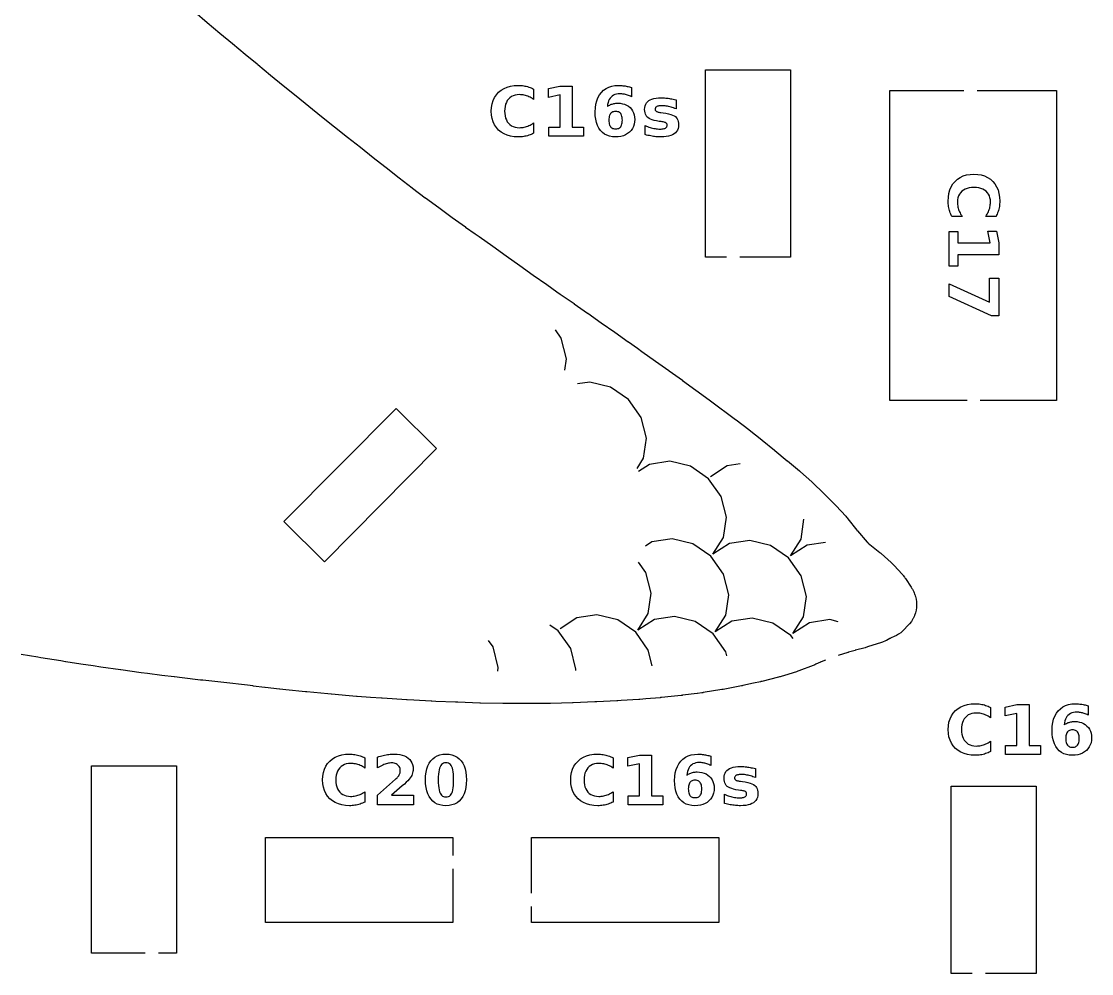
# Model space of a CAD drawing. Header units: millimetres. Extents: x 1 to 293, y 4 to 294.
# Drawn here: x 240.5 to 292.8, y 187.4 to 233.9 of the extents above; entities that cross this region are included whole.
import ezdxf

# ---------------------------------------------------------------- set-up
doc = ezdxf.new("R2010")
doc.units = ezdxf.units.MM
for name, color, linetype in [('CUT', 1, 'CONTINUOUS'), ('ENGRAVE', 5, 'CONTINUOUS'), ('SCORE', 7, 'CONTINUOUS')]:
    doc.layers.add(name, color=color, linetype=linetype)

msp = doc.modelspace()

# ---------------------------------------------------------------- linework, layer by layer
at = {"layer": 'CUT', "color": 1}
for points in [[(248.9759, 234.4125), (249.5822, 233.894), (250.1927, 233.3775), (250.8127, 232.8604), (251.4324, 232.3472), (252.0098, 231.8712), (252.0528, 231.8357), (252.6728, 231.3255), (253.2938, 230.8163), (253.9154, 230.3086), (254.5384, 229.8026), (255.1625, 229.2992), (255.7911, 228.7975), (256.4263, 228.2956), (257.0589, 227.7972), (257.6918, 227.2997), (258.0386, 227.0276), (258.3259, 226.8019), (258.9599, 226.3044), (259.5849, 225.814), (259.5903, 225.8099), (259.5956, 225.8058), (259.601, 225.8017), (260.2322, 225.3286), (260.2388, 225.3237), (260.8887, 224.8501), (261.5463, 224.3738), (262.1975, 223.9027), (262.2033, 223.8985), (262.6639, 223.5734), (262.8626, 223.4332), (262.8651, 223.4314), (263.5259, 222.9627), (264.1879, 222.4936), (264.8492, 222.025), (265.5098, 221.5564), (266.1729, 221.0872), (266.6617, 220.7412), (266.8263, 220.6247), (267.4988, 220.1565), (267.5009, 220.1551), (268.1651, 219.6908), (268.1663, 219.69), (268.8284, 219.226), (268.8311, 219.2241), (269.4923, 218.7584), (269.4944, 218.7569), (270.1488, 218.294), (270.1569, 218.2883), (270.5924, 217.9753), (270.8089, 217.8196), (270.8151, 217.8152), (271.472, 217.3549), (271.4789, 217.35), (272.1362, 216.8831), (272.1402, 216.8803), (272.7915, 216.4142), (272.7994, 216.4085), (273.4485, 215.9368), (273.4545, 215.9324), (274.0992, 215.4584), (274.1064, 215.4531), (274.7496, 214.9735), (274.7956, 214.9395), (274.7975, 214.9381), (275.3923, 214.4968), (275.3997, 214.4912), (275.4072, 214.4856), (275.4146, 214.48), (276.0332, 214.0075), (276.0413, 214.0012), (276.0494, 213.995), (276.0574, 213.9887), (276.6677, 213.5075), (276.6749, 213.5018), (276.682, 213.4961), (276.6892, 213.4904), (277.2945, 212.9996), (277.3006, 212.9946), (277.3067, 212.9896), (277.3128, 212.9845), (277.9169, 212.4827), (277.922, 212.4785), (278.5131, 211.9826), (278.5296, 211.9686), (278.5459, 211.9544), (278.5621, 211.9401), (279.1123, 211.4473), (279.1283, 211.4328), (279.1441, 211.4181), (279.1598, 211.4034), (279.6945, 210.8925), (279.7091, 210.8783), (279.7237, 210.864), (279.7381, 210.8495), (280.2581, 210.3213), (280.2723, 210.3067), (280.2863, 210.292), (280.3003, 210.2772), (280.7735, 209.7664), (280.8081, 209.7276), (280.8418, 209.6882), (280.8748, 209.6481), (281.3146, 209.0925), (281.3233, 209.0818), (281.332, 209.0713), (281.3409, 209.0608), (281.823, 208.5048), (281.8336, 208.4931), (281.8646, 208.4632), (281.8767, 208.453), (282.4323, 208.0049), (282.457, 207.9845), (282.4814, 207.9638), (282.5056, 207.9429), (282.9959, 207.5071), (283.0459, 207.4603), (283.0947, 207.4123), (283.1422, 207.363), (283.5248, 206.9454), (283.5618, 206.9034), (283.5808, 206.8808), (283.6493, 206.7921), (283.6664, 206.768), (283.6978, 206.7216), (283.9723, 206.2974), (284.0105, 206.2346), (284.0297, 206.2011), (284.0955, 206.0697), (284.1108, 206.0342), (284.1382, 205.966), (284.1443, 205.9496), (284.1658, 205.8866), (284.1762, 205.8536), (284.2102, 205.723), (284.2314, 205.5878), (284.239, 205.4511), (284.233, 205.3144), (284.2134, 205.1789), (284.1805, 205.046), (284.1351, 204.9189), (284.128, 204.9017), (284.0682, 204.7762), (284.057, 204.7556), (283.9801, 204.6302), (283.89, 204.514), (283.865, 204.4852), (283.8161, 204.4316), (283.6178, 204.2263), (283.5748, 204.1836), (283.5517, 204.1618), (283.4587, 204.0814), (283.3574, 204.0089), (283.2514, 203.9466), (283.2233, 203.9318), (283.1691, 203.9047), (282.9593, 203.8059), (282.9516, 203.8021), (282.9439, 203.7983), (282.9362, 203.7945), (282.758, 203.7043), (282.7126, 203.6824), (282.6885, 203.6713), (282.5954, 203.6327), (282.5705, 203.6235), (282.5229, 203.6068), (281.8429, 203.3831), (281.8028, 203.3706), (281.7626, 203.3587), (281.7222, 203.3475), (281.2546, 203.2255), (281.2457, 203.2232), (281.2369, 203.2207), (281.2281, 203.2182), (280.9048, 203.1235), (280.897, 203.1211), (280.8891, 203.1187), (280.8813, 203.1162), (280.3967, 202.96)], [(274.95, 222.425), (273.925, 222.425), (273.925, 231.575), (278.075, 231.575), (278.075, 222.425), (275.6, 222.425)], [(286.7, 215.425), (282.925, 215.425), (282.925, 230.575), (286.55, 230.575)], [(287.2, 230.575), (291.075, 230.575), (291.075, 215.425), (287.35, 215.425)], [(279.7849, 202.7418), (279.5748, 202.6567), (279.5609, 202.6509), (279.547, 202.6449), (279.5333, 202.6387), (279.3136, 202.5369), (279.2696, 202.5174), (279.2253, 202.4988), (279.1806, 202.4809), (278.4802, 202.2156), (278.4405, 202.2013), (278.4006, 202.1876), (278.3606, 202.1745), (277.7832, 201.9965), (277.775, 201.9939), (277.6134, 201.9417), (277.573, 201.9293), (277.5323, 201.9175), (277.4913, 201.9064), (276.6809, 201.7), (276.6569, 201.6941), (276.6329, 201.6885), (276.6088, 201.683), (276.2703, 201.61), (275.7409, 201.4928), (275.7215, 201.4887), (275.7021, 201.4847), (275.6827, 201.4808), (274.8596, 201.3241), (274.7915, 201.3108), (274.7682, 201.3064), (274.7447, 201.3023), (274.7211, 201.2983), (273.8096, 201.1537), (273.7859, 201.1501), (273.762, 201.1468), (273.7382, 201.1437), (273.5259, 201.1178), (273.5192, 201.1169), (272.7986, 201.021), (272.7779, 201.0184), (272.7571, 201.016), (272.7363, 201.0137), (272.2531, 200.9647), (271.768, 200.9108), (271.7488, 200.9088), (271.7294, 200.9069), (271.71, 200.9051), (271.0102, 200.8479), (270.7171, 200.8212), (270.6992, 200.8197), (270.6811, 200.8183), (270.6629, 200.817), (269.7975, 200.7618), (269.6466, 200.7509), (269.6303, 200.7498), (269.6136, 200.7488), (269.5969, 200.7479), (268.6087, 200.7008), (268.5522, 200.6977), (268.5419, 200.6972), (268.5308, 200.6967), (268.5197, 200.6962), (267.4608, 200.6553), (267.451, 200.655), (267.4412, 200.6547), (267.4313, 200.6544), (266.3507, 200.6286), (266.3366, 200.6283), (266.3226, 200.6281), (266.3085, 200.628), (266.2802, 200.6279), (265.2208, 200.6187), (265.2077, 200.6187), (265.1945, 200.6187), (265.1813, 200.6188), (265.1451, 200.6192), (264.0755, 200.6245), (264.0632, 200.6246), (264.0508, 200.6248), (264.0385, 200.625), (264.0239, 200.6253), (262.9231, 200.645), (262.9145, 200.6452), (262.9058, 200.6454), (262.8972, 200.6456), (261.8176, 200.6788), (261.7364, 200.6813), (261.7278, 200.6816), (261.7193, 200.6819), (261.7108, 200.6822), (260.7403, 200.7241), (260.5498, 200.7316), (260.5397, 200.7321), (260.5296, 200.7326), (260.5195, 200.7331), (259.6686, 200.7796), (259.347, 200.7961), (259.3367, 200.7966), (259.3263, 200.7972), (259.316, 200.7979), (258.6076, 200.8451), (258.1283, 200.875), (258.1187, 200.8757), (258.109, 200.8763), (258.0993, 200.877), (257.5536, 200.919), (256.8964, 200.9672), (256.8874, 200.9679), (256.8784, 200.9686), (256.8693, 200.9694), (256.5074, 201.0008), (255.6515, 201.0724), (255.643, 201.0731), (255.6346, 201.0739), (255.6262, 201.0747), (255.4681, 201.0899), (254.4368, 201.1867), (254.4348, 201.1869), (254.3941, 201.1908), (254.3812, 201.192), (253.4151, 201.2936), (253.1207, 201.3249), (253.1079, 201.3263), (252.402, 201.4081), (252.4006, 201.4082), (251.8298, 201.475), (251.8186, 201.4764), (251.4007, 201.5288), (251.394, 201.5297), (250.5398, 201.6274), (250.5279, 201.6288), (250.3941, 201.6453), (250.3839, 201.6465), (249.3683, 201.7548), (249.2639, 201.7661), (249.2509, 201.7675), (248.3571, 201.8724), (247.9723, 201.9175), (247.9603, 201.919), (247.3534, 201.9959), (246.6665, 202.0831), (246.6554, 202.0846), (246.3546, 202.1254), (245.3642, 202.2598), (245.3621, 202.2601), (245.3451, 202.2624), (245.3369, 202.2636), (244.3792, 202.4012), (244.3757, 202.4017), (244.0126, 202.4549), (244.005, 202.456), (243.3986, 202.5484), (243.3949, 202.549), (242.6652, 202.6622), (242.658, 202.6634), (242.4226, 202.7012), (242.4197, 202.7017), (241.4513, 202.8596), (241.3053, 202.8835), (241.2965, 202.8849), (240.4875, 203.0229)], [(246.55, 188.425), (243.925, 188.425), (243.925, 197.575), (248.075, 197.575), (248.075, 188.425), (247.2, 188.425)], [(286.95, 187.425), (285.925, 187.425), (285.925, 196.575), (290.075, 196.575), (290.075, 187.425), (287.6, 187.425)], [(261.575, 192.55), (261.575, 189.925), (252.425, 189.925), (252.425, 194.075), (261.575, 194.075), (261.575, 193.2)], [(265.425, 191.35), (265.425, 194.075), (274.575, 194.075), (274.575, 189.925), (265.425, 189.925), (265.425, 190.7)]]:
    msp.add_lwpolyline(points, dxfattribs=at)
msp.add_lwpolyline([(255.3059, 207.5424), (260.7867, 213.0782), (258.8041, 215.0412), (253.3233, 209.5054), (255.3059, 207.5424)], close=True, dxfattribs=at)
at = {"layer": 'ENGRAVE', "color": 5}
for points in [[(265.4091, 228.4267), (265.3496, 228.403), (265.2892, 228.3817), (265.228, 228.3628), (265.166, 228.3464), (265.1032, 228.3325), (265.0394, 228.3211), (264.9748, 228.3122), (264.9092, 228.3059), (264.8428, 228.3021), (264.7754, 228.3008), (264.5801, 228.3103), (264.3987, 228.3386), (264.2314, 228.3857), (264.0781, 228.4517), (263.9388, 228.5365), (263.8135, 228.6402), (263.7051, 228.76), (263.6164, 228.8933), (263.5474, 229.04), (263.4981, 229.2001), (263.4685, 229.3736), (263.4587, 229.5606), (263.4685, 229.7481), (263.4981, 229.922), (263.5474, 230.0825), (263.6164, 230.2294), (263.7051, 230.3628), (263.8135, 230.4827), (263.9388, 230.5863), (264.0781, 230.6712), (264.2314, 230.7372), (264.3987, 230.7843), (264.5801, 230.8126), (264.7754, 230.822), (264.8428, 230.8207), (264.9092, 230.8169), (264.9748, 230.8106), (265.0394, 230.8018), (265.1032, 230.7904), (265.166, 230.7764), (265.228, 230.76), (265.2892, 230.7412), (265.3496, 230.7199), (265.4091, 230.6961), (265.4678, 230.67), (265.5257, 230.6413), (265.5257, 230.1384), (265.4678, 230.1763), (265.4102, 230.2106), (265.3528, 230.2414), (265.2957, 230.2686), (265.2389, 230.2924), (265.1823, 230.3126), (265.1254, 230.3295), (265.0675, 230.3433), (265.0086, 230.3541), (264.9487, 230.3618), (264.8878, 230.3664), (264.8259, 230.3679), (264.7181, 230.3619), (264.6183, 230.344), (264.5264, 230.3142), (264.4425, 230.2724), (264.3665, 230.2187), (264.2985, 230.1531), (264.2398, 230.0769), (264.1918, 229.9917), (264.1545, 229.8975), (264.1278, 229.7943), (264.1118, 229.682), (264.1065, 229.5606), (264.1118, 229.4398), (264.1278, 229.3279), (264.1545, 229.2249), (264.1918, 229.1309), (264.2398, 229.0459), (264.2985, 228.9698), (264.3665, 228.9041), (264.4425, 228.8504), (264.5264, 228.8087), (264.6183, 228.7788), (264.7181, 228.7609), (264.8259, 228.755), (264.8878, 228.7565), (264.9487, 228.7611), (265.0086, 228.7688), (265.0675, 228.7795), (265.1254, 228.7934), (265.1823, 228.8103), (265.2389, 228.8305), (265.2957, 228.8542), (265.3528, 228.8815), (265.4102, 228.9123), (265.4678, 228.9466), (265.5257, 228.9844), (265.5257, 228.4815), (265.4678, 228.4529), (265.4091, 228.4267)], [(266.8163, 230.3516), (266.2483, 230.2344), (266.2483, 230.6609), (266.813, 230.7781), (267.4087, 230.7781), (267.4087, 228.781), (267.9621, 228.781), (267.9621, 228.3481), (266.2629, 228.3481), (266.2629, 228.781), (266.8163, 228.781), (266.8163, 230.3516)], [(270.2047, 230.3099), (270.1556, 230.329), (270.1075, 230.346), (270.0605, 230.3609), (270.0144, 230.3736), (269.969, 230.3843), (269.924, 230.393), (269.8793, 230.3998), (269.835, 230.4047), (269.7911, 230.4076), (269.7475, 230.4086), (269.6576, 230.4043), (269.5746, 230.3913), (269.4985, 230.3697), (269.4292, 230.3395), (269.3668, 230.3007), (269.3113, 230.2532), (269.2628, 230.1972), (269.2216, 230.1328), (269.1876, 230.0601), (269.1608, 229.979), (269.1413, 229.8895), (269.129, 229.7917), (269.1653, 229.8172), (269.2026, 229.8405), (269.2409, 229.8615), (269.2802, 229.8803), (269.3205, 229.897), (269.3617, 229.9114), (269.4042, 229.9235), (269.4478, 229.9335), (269.4928, 229.9413), (269.539, 229.9468), (269.5864, 229.9501), (269.6352, 229.9512), (269.7554, 229.9452), (269.8677, 229.927), (269.9719, 229.8967), (270.0681, 229.8543), (270.1564, 229.7998), (270.2366, 229.7331), (270.3065, 229.6567), (270.3636, 229.5727), (270.4081, 229.4813), (270.4399, 229.3823), (270.4589, 229.2758), (270.4653, 229.1619), (270.4582, 229.036), (270.4369, 228.9187), (270.4014, 228.8101), (270.3517, 228.7101), (270.2878, 228.6188), (270.2097, 228.536), (270.1197, 228.4642), (270.02, 228.4054), (269.9107, 228.3596), (269.7916, 228.327), (269.6629, 228.3074), (269.5245, 228.3008), (269.3726, 228.3097), (269.2325, 228.3364), (269.1044, 228.3808), (268.9881, 228.443), (268.8837, 228.5229), (268.7913, 228.6207), (268.7119, 228.7347), (268.647, 228.8636), (268.5966, 229.0074), (268.5605, 229.1661), (268.5389, 229.3396), (268.5317, 229.5281), (268.5401, 229.7216), (268.5654, 229.9009), (268.6076, 230.0658), (268.6666, 230.2164), (268.7425, 230.3526), (268.8352, 230.4745), (268.9427, 230.5797), (269.0626, 230.6658), (269.1951, 230.7327), (269.3401, 230.7805), (269.4977, 230.8092), (269.6677, 230.8188), (269.7233, 230.818), (269.7784, 230.8159), (269.8329, 230.8122), (269.8869, 230.8072), (269.9404, 230.8007), (269.9933, 230.7927), (270.0458, 230.7833), (270.0981, 230.7725), (270.1503, 230.7602), (270.2023, 230.7464), (270.2541, 230.7312), (270.3058, 230.7146), (270.3058, 230.2654), (270.2547, 230.2887), (270.2047, 230.3099)], [(272.4197, 229.6962), (272.3584, 229.719), (272.2978, 229.7397), (272.238, 229.7581), (272.1788, 229.7744), (272.1204, 229.7885), (272.0629, 229.8004), (272.0065, 229.8102), (271.9511, 229.8178), (271.8969, 229.8232), (271.8437, 229.8265), (271.7916, 229.8275), (271.7387, 229.8264), (271.6904, 229.8229), (271.647, 229.8172), (271.6082, 229.8091), (271.5743, 229.7987), (271.545, 229.786), (271.5204, 229.771), (271.5003, 229.7534), (271.4846, 229.7333), (271.4734, 229.7108), (271.4667, 229.6858), (271.4645, 229.6583), (271.4662, 229.6358), (271.4713, 229.6152), (271.4797, 229.5964), (271.4916, 229.5794), (271.5069, 229.5642), (271.5255, 229.5508), (271.5485, 229.5389), (271.577, 229.5281), (271.6108, 229.5183), (271.6499, 229.5096), (271.6945, 229.502), (271.7444, 229.4955), (271.847, 229.4809), (271.988, 229.4598), (272.1128, 229.4347), (272.2213, 229.4056), (272.3135, 229.3724), (272.3895, 229.3351), (272.4492, 229.2937), (272.4964, 229.2462), (272.5351, 229.1904), (272.5651, 229.1265), (272.5866, 229.0542), (272.5995, 228.9738), (272.6038, 228.8852), (272.5978, 228.7921), (272.5799, 228.707), (272.5501, 228.63), (272.5083, 228.5611), (272.4546, 228.5002), (272.389, 228.4473), (272.3115, 228.4026), (272.2222, 228.366), (272.1212, 228.3375), (272.0085, 228.3171), (271.8839, 228.3049), (271.7477, 228.3008), (271.6871, 228.3016), (271.6259, 228.304), (271.564, 228.308), (271.5014, 228.3135), (271.4381, 228.3206), (271.3741, 228.3293), (271.3096, 228.3396), (271.2444, 228.3515), (271.1786, 228.3649), (271.1123, 228.38), (271.0453, 228.3966), (270.9778, 228.4148), (270.9778, 228.8575), (271.0361, 228.8305), (271.0949, 228.8058), (271.1542, 228.7834), (271.214, 228.7635), (271.2743, 228.7458), (271.3351, 228.7305), (271.3963, 228.7176), (271.4578, 228.707), (271.5196, 228.6988), (271.5818, 228.6929), (271.6442, 228.6894), (271.707, 228.6882), (271.7616, 228.6895), (271.8115, 228.6935), (271.8567, 228.7), (271.8972, 228.7092), (271.933, 228.721), (271.9642, 228.7354), (271.9905, 228.7524), (272.0121, 228.772), (272.0288, 228.794), (272.0408, 228.8186), (272.048, 228.8457), (272.0504, 228.8754), (272.0488, 228.9003), (272.0438, 228.923), (272.0356, 228.9435), (272.024, 228.9618), (272.0092, 228.9779), (271.991, 228.9918), (271.9679, 229.004), (271.9383, 229.0154), (271.9021, 229.0257), (271.8594, 229.0352), (271.81, 229.0436), (271.7542, 229.0512), (271.6517, 229.0642), (271.5285, 229.0828), (271.4182, 229.106), (271.3208, 229.1338), (271.2364, 229.1662), (271.165, 229.2032), (271.1064, 229.2449), (271.0587, 229.2926), (271.0196, 229.3479), (270.9892, 229.4109), (270.9675, 229.4814), (270.9545, 229.5595), (270.9502, 229.6453), (270.9557, 229.7377), (270.9722, 229.8218), (270.9998, 229.8975), (271.0384, 229.965), (271.088, 230.0241), (271.1487, 230.0749), (271.2208, 230.1177), (271.3046, 230.1527), (271.4002, 230.1799), (271.5075, 230.1994), (271.6266, 230.211), (271.7574, 230.2149), (271.8116, 230.2142), (271.8667, 230.2122), (271.9226, 230.2088), (271.9795, 230.2041), (272.0373, 230.198), (272.096, 230.1905), (272.156, 230.1816), (272.2177, 230.1711), (272.2811, 230.1592), (272.3463, 230.1456), (272.4131, 230.1306), (272.4817, 230.114), (272.4817, 229.6713), (272.4197, 229.6962)], [(269.3872, 229.5209), (269.3484, 229.5002), (269.3141, 229.4736), (269.2844, 229.441), (269.2593, 229.4025), (269.2388, 229.3581), (269.2228, 229.3077), (269.2114, 229.2515), (269.2045, 229.1893), (269.2022, 229.1212), (269.2045, 229.0531), (269.2114, 228.9909), (269.2228, 228.9346), (269.2388, 228.8843), (269.2593, 228.8398), (269.2844, 228.8013), (269.3141, 228.7688), (269.3484, 228.7421), (269.3872, 228.7214), (269.4306, 228.7066), (269.4785, 228.6977), (269.531, 228.6947), (269.584, 228.6977), (269.6324, 228.7066), (269.6761, 228.7214), (269.7151, 228.7421), (269.7495, 228.7688), (269.7792, 228.8013), (269.8043, 228.8398), (269.8249, 228.8843), (269.8409, 228.9346), (269.8523, 228.9909), (269.8591, 229.0531), (269.8614, 229.1212), (269.8591, 229.1893), (269.8523, 229.2515), (269.8409, 229.3077), (269.8249, 229.3581), (269.8043, 229.4025), (269.7792, 229.441), (269.7495, 229.4736), (269.7151, 229.5002), (269.6761, 229.5209), (269.6324, 229.5357), (269.584, 229.5446), (269.531, 229.5476), (269.4785, 229.5446), (269.4306, 229.5357), (269.3872, 229.5209)], [(285.9298, 224.4757), (285.9037, 224.5344), (285.8799, 224.5939), (285.8586, 224.6543), (285.8398, 224.7155), (285.8234, 224.7774), (285.8094, 224.8403), (285.7981, 224.904), (285.7892, 224.9687), (285.7829, 225.0342), (285.7791, 225.1007), (285.7778, 225.1681), (285.7872, 225.3634), (285.8155, 225.5448), (285.8626, 225.7121), (285.9286, 225.8654), (286.0135, 226.0047), (286.1172, 226.13), (286.237, 226.2384), (286.3702, 226.3271), (286.5169, 226.3961), (286.6771, 226.4454), (286.8506, 226.4749), (287.0376, 226.4848), (287.225, 226.4749), (287.399, 226.4454), (287.5594, 226.3961), (287.7063, 226.3271), (287.8397, 226.2384), (287.9596, 226.13), (288.0633, 226.0047), (288.1481, 225.8654), (288.2141, 225.7121), (288.2613, 225.5448), (288.2895, 225.3634), (288.299, 225.1681), (288.2977, 225.1007), (288.2939, 225.0342), (288.2876, 224.9687), (288.2787, 224.904), (288.2673, 224.8403), (288.2534, 224.7774), (288.237, 224.7155), (288.2181, 224.6543), (288.1968, 224.5939), (288.1731, 224.5344), (288.1469, 224.4757), (288.1183, 224.4177), (287.6154, 224.4177), (287.6532, 224.4757), (287.6875, 224.5333), (287.7183, 224.5907), (287.7456, 224.6478), (287.7693, 224.7046), (287.7895, 224.7612), (287.8064, 224.8181), (287.8203, 224.876), (287.831, 224.9349), (287.8387, 224.9948), (287.8433, 225.0557), (287.8449, 225.1176), (287.8389, 225.2254), (287.821, 225.3252), (287.7911, 225.4171), (287.7494, 225.501), (287.6957, 225.577), (287.63, 225.645), (287.5539, 225.7036), (287.4687, 225.7517), (287.3745, 225.789), (287.2712, 225.8157), (287.1589, 225.8317), (287.0376, 225.837), (286.9167, 225.8317), (286.8048, 225.8157), (286.7019, 225.789), (286.6079, 225.7517), (286.5228, 225.7036), (286.4467, 225.645), (286.3811, 225.577), (286.3274, 225.501), (286.2856, 225.4171), (286.2558, 225.3252), (286.2379, 225.2254), (286.2319, 225.1176), (286.2334, 225.0557), (286.238, 224.9948), (286.2457, 224.9349), (286.2565, 224.876), (286.2703, 224.8181), (286.2872, 224.7612), (286.3074, 224.7046), (286.3312, 224.6478), (286.3584, 224.5907), (286.3892, 224.5333), (286.4236, 224.4757), (286.4614, 224.4177), (285.9585, 224.4177), (285.9298, 224.4757)], [(287.8286, 223.1272), (287.7114, 223.6952), (288.1378, 223.6952), (288.255, 223.1304), (288.255, 222.5347), (286.2579, 222.5347), (286.2579, 221.9813), (285.825, 221.9813), (285.825, 223.6806), (286.2579, 223.6806), (286.2579, 223.1272), (287.8286, 223.1272)], [(287.9018, 219.5645), (285.825, 220.5118), (285.825, 221.1221), (287.7944, 220.2253), (287.7944, 221.3955), (288.255, 221.3955), (288.255, 219.5645), (287.9018, 219.5645)], [(287.7301, 198.2155), (287.6705, 198.1917), (287.6102, 198.1705), (287.549, 198.1516), (287.487, 198.1352), (287.4242, 198.1213), (287.3604, 198.1099), (287.2958, 198.101), (287.2302, 198.0947), (287.1638, 198.0909), (287.0964, 198.0896), (286.9011, 198.099), (286.7197, 198.1273), (286.5524, 198.1745), (286.3991, 198.2404), (286.2598, 198.3253), (286.1345, 198.429), (286.0261, 198.5488), (285.9374, 198.6821), (285.8684, 198.8288), (285.8191, 198.9889), (285.7895, 199.1624), (285.7797, 199.3494), (285.7895, 199.5369), (285.8191, 199.7108), (285.8684, 199.8712), (285.9374, 200.0181), (286.0261, 200.1515), (286.1345, 200.2714), (286.2598, 200.3751), (286.3991, 200.46), (286.5524, 200.5259), (286.7197, 200.5731), (286.9011, 200.6013), (287.0964, 200.6108), (287.1638, 200.6095), (287.2302, 200.6057), (287.2958, 200.5994), (287.3604, 200.5905), (287.4242, 200.5791), (287.487, 200.5652), (287.549, 200.5488), (287.6102, 200.5299), (287.6705, 200.5086), (287.7301, 200.4849), (287.7888, 200.4587), (287.8467, 200.4301), (287.8467, 199.9272), (287.7888, 199.965), (287.7312, 199.9993), (287.6738, 200.0301), (287.6167, 200.0574), (287.5599, 200.0811), (287.5033, 200.1013), (287.4464, 200.1182), (287.3885, 200.1321), (287.3296, 200.1428), (287.2697, 200.1505), (287.2088, 200.1551), (287.1469, 200.1567), (287.0391, 200.1507), (286.9393, 200.1328), (286.8474, 200.103), (286.7635, 200.0612), (286.6875, 200.0075), (286.6195, 199.9418), (286.5608, 199.8657), (286.5128, 199.7805), (286.4755, 199.6863), (286.4488, 199.583), (286.4328, 199.4707), (286.4275, 199.3494), (286.4328, 199.2285), (286.4488, 199.1166), (286.4755, 199.0137), (286.5128, 198.9197), (286.5608, 198.8347), (286.6195, 198.7586), (286.6875, 198.6929), (286.7635, 198.6392), (286.8474, 198.5974), (286.9393, 198.5676), (287.0391, 198.5497), (287.1469, 198.5437), (287.2088, 198.5453), (287.2697, 198.5499), (287.3296, 198.5576), (287.3885, 198.5683), (287.4464, 198.5821), (287.5033, 198.5991), (287.5599, 198.6193), (287.6167, 198.643), (287.6738, 198.6703), (287.7312, 198.7011), (287.7888, 198.7354), (287.8467, 198.7732), (287.8467, 198.2703), (287.7888, 198.2417), (287.7301, 198.2155)], [(289.1373, 200.1404), (288.5693, 200.0232), (288.5693, 200.4496), (289.134, 200.5668), (289.7297, 200.5668), (289.7297, 198.5698), (290.2831, 198.5698), (290.2831, 198.1368), (288.5839, 198.1368), (288.5839, 198.5698), (289.1373, 198.5698), (289.1373, 200.1404)], [(292.5757, 200.0775), (292.5257, 200.0987), (292.4766, 200.1178), (292.4285, 200.1348), (292.3815, 200.1496), (292.3354, 200.1624), (292.29, 200.1731), (292.245, 200.1818), (292.2003, 200.1886), (292.156, 200.1935), (292.1121, 200.1964), (292.0685, 200.1974), (291.9786, 200.193), (291.8956, 200.1801), (291.8195, 200.1585), (291.7502, 200.1283), (291.6878, 200.0894), (291.6323, 200.0419), (291.5838, 199.9859), (291.5426, 199.9216), (291.5086, 199.8489), (291.4818, 199.7678), (291.4623, 199.6783), (291.45, 199.5805), (291.4863, 199.606), (291.5236, 199.6292), (291.5619, 199.6503), (291.6012, 199.6691), (291.6415, 199.6857), (291.6827, 199.7001), (291.7251, 199.7123), (291.7688, 199.7223), (291.8138, 199.73), (291.86, 199.7356), (291.9074, 199.7389), (291.9562, 199.74), (292.0764, 199.7339), (292.1887, 199.7158), (292.2929, 199.6855), (292.3891, 199.6431), (292.4774, 199.5886), (292.5576, 199.5219), (292.6275, 199.4455), (292.6846, 199.3615), (292.7291, 199.27), (292.7608, 199.1711), (292.7799, 199.0646), (292.7863, 198.9506), (292.7792, 198.8247), (292.7579, 198.7075), (292.7224, 198.5989), (292.6727, 198.4989), (292.6088, 198.4075), (292.5307, 198.3248), (292.4407, 198.2529), (292.341, 198.1941), (292.2317, 198.1484), (292.1126, 198.1157), (291.9839, 198.0962), (291.8455, 198.0896), (291.6936, 198.0985), (291.5535, 198.1252), (291.4254, 198.1696), (291.3091, 198.2318), (291.2047, 198.3117), (291.1123, 198.4094), (291.0329, 198.5235), (290.968, 198.6524), (290.9176, 198.7962), (290.8815, 198.9549), (290.8599, 199.1284), (290.8527, 199.3168), (290.8611, 199.5104), (290.8864, 199.6896), (290.9285, 199.8546), (290.9876, 200.0051), (291.0635, 200.1414), (291.1562, 200.2633), (291.2637, 200.3685), (291.3836, 200.4545), (291.5161, 200.5215), (291.6611, 200.5693), (291.8187, 200.598), (291.9887, 200.6075), (292.0443, 200.6068), (292.0994, 200.6046), (292.1539, 200.601), (292.2079, 200.5959), (292.2614, 200.5894), (292.3143, 200.5815), (292.3668, 200.5721), (292.4191, 200.5612), (292.4713, 200.5489), (292.5233, 200.5352), (292.5751, 200.52), (292.6268, 200.5034), (292.6268, 200.0541), (292.5757, 200.0775)], [(291.7516, 199.3245), (291.7082, 199.3097), (291.6694, 199.289), (291.6351, 199.2623), (291.6054, 199.2298), (291.5803, 199.1913), (291.5598, 199.1468), (291.5438, 199.0965), (291.5324, 199.0402), (291.5255, 198.978), (291.5232, 198.9099), (291.5255, 198.8418), (291.5324, 198.7796), (291.5438, 198.7234), (291.5598, 198.673), (291.5803, 198.6286), (291.6054, 198.5901), (291.6351, 198.5575), (291.6694, 198.5309), (291.7082, 198.5101), (291.7516, 198.4953), (291.7995, 198.4865), (291.852, 198.4835), (291.905, 198.4865), (291.9534, 198.4953), (291.9971, 198.5101), (292.0361, 198.5309), (292.0705, 198.5575), (292.1002, 198.5901), (292.1253, 198.6286), (292.1459, 198.673), (292.1619, 198.7234), (292.1733, 198.7796), (292.1801, 198.8418), (292.1824, 198.9099), (292.1801, 198.978), (292.1733, 199.0402), (292.1619, 199.0965), (292.1459, 199.1468), (292.1253, 199.1913), (292.1002, 199.2298), (292.0705, 199.2623), (292.0361, 199.289), (291.9971, 199.3097), (291.9534, 199.3245), (291.905, 199.3334), (291.852, 199.3364), (291.7995, 199.3334), (291.7516, 199.3245)], [(257.2229, 195.7796), (257.1642, 195.7535), (257.1047, 195.7297), (257.0443, 195.7084), (256.9831, 195.6896), (256.9212, 195.6732), (256.8583, 195.6592), (256.7946, 195.6479), (256.7299, 195.639), (256.6644, 195.6327), (256.5979, 195.6289), (256.5305, 195.6276), (256.3352, 195.637), (256.1538, 195.6653), (255.9865, 195.7124), (255.8332, 195.7784), (255.6939, 195.8633), (255.5686, 195.967), (255.4602, 196.0868), (255.3715, 196.22), (255.3025, 196.3667), (255.2532, 196.5268), (255.2237, 196.7004), (255.2138, 196.8874), (255.2237, 197.0748), (255.2532, 197.2488), (255.3025, 197.4092), (255.3715, 197.5561), (255.4602, 197.6895), (255.5686, 197.8094), (255.6939, 197.9131), (255.8332, 197.9979), (255.9865, 198.0639), (256.1538, 198.1111), (256.3352, 198.1393), (256.5305, 198.1488), (256.5979, 198.1475), (256.6644, 198.1437), (256.7299, 198.1374), (256.7946, 198.1285), (256.8583, 198.1171), (256.9212, 198.1032), (256.9831, 198.0868), (257.0443, 198.0679), (257.1047, 198.0466), (257.1642, 198.0229), (257.2229, 197.9967), (257.2809, 197.9681), (257.2809, 197.4652), (257.2229, 197.503), (257.1653, 197.5373), (257.1079, 197.5681), (257.0508, 197.5954), (256.994, 197.6191), (256.9374, 197.6393), (256.8805, 197.6562), (256.8226, 197.6701), (256.7637, 197.6808), (256.7038, 197.6885), (256.6429, 197.6931), (256.581, 197.6947), (256.4732, 197.6887), (256.3734, 197.6708), (256.2815, 197.6409), (256.1976, 197.5992), (256.1216, 197.5455), (256.0536, 197.4798), (255.995, 197.4037), (255.9469, 197.3185), (255.9096, 197.2243), (255.8829, 197.121), (255.8669, 197.0087), (255.8616, 196.8874), (255.8669, 196.7665), (255.8829, 196.6546), (255.9096, 196.5517), (255.9469, 196.4577), (255.995, 196.3726), (256.0536, 196.2965), (256.1216, 196.2309), (256.1976, 196.1772), (256.2815, 196.1354), (256.3734, 196.1056), (256.4732, 196.0877), (256.581, 196.0817), (256.6429, 196.0832), (256.7038, 196.0878), (256.7637, 196.0955), (256.8226, 196.1063), (256.8805, 196.1201), (256.9374, 196.137), (256.994, 196.1572), (257.0508, 196.181), (257.1079, 196.2082), (257.1653, 196.239), (257.2229, 196.2733), (257.2809, 196.3112), (257.2809, 195.8083), (257.2229, 195.7796)], [(259.657, 195.6748), (257.8911, 195.6748), (257.8911, 196.1354), (258.7781, 196.9183), (258.816, 196.954), (258.8505, 196.9894), (258.8815, 197.0245), (258.9091, 197.0593), (258.9332, 197.0939), (258.9539, 197.1282), (258.9713, 197.1627), (258.9856, 197.1975), (258.9966, 197.2328), (259.0045, 197.2686), (259.0093, 197.3048), (259.0109, 197.3415), (259.0077, 197.3966), (258.9981, 197.448), (258.9822, 197.4957), (258.9599, 197.5397), (258.9312, 197.58), (258.8961, 197.6165), (258.8558, 197.6484), (258.8112, 197.6744), (258.7625, 197.6947), (258.7095, 197.7091), (258.6523, 197.7178), (258.5909, 197.7207), (258.5414, 197.719), (258.4902, 197.7137), (258.4375, 197.705), (258.3833, 197.6928), (258.3276, 197.6772), (258.2703, 197.658), (258.2116, 197.6355), (258.1515, 197.6095), (258.0901, 197.5801), (258.0273, 197.5474), (257.9631, 197.5112), (257.8976, 197.4717), (257.8976, 198.0055), (257.968, 198.0279), (258.0381, 198.0485), (258.108, 198.0672), (258.1775, 198.084), (258.2468, 198.099), (258.3159, 198.1121), (258.3846, 198.1233), (258.4528, 198.1325), (258.5206, 198.1396), (258.5879, 198.1447), (258.6547, 198.1477), (258.7212, 198.1488), (258.8612, 198.1434), (258.9903, 198.1274), (259.1087, 198.1007), (259.2163, 198.0634), (259.3131, 198.0154), (259.3991, 197.9567), (259.4729, 197.8885), (259.5333, 197.8118), (259.5803, 197.7268), (259.6139, 197.6333), (259.634, 197.5315), (259.6408, 197.4212), (259.6379, 197.3558), (259.6294, 197.2918), (259.6151, 197.2294), (259.5952, 197.1684), (259.5695, 197.1089), (259.5382, 197.0509), (259.4978, 196.9905), (259.4447, 196.9235), (259.3791, 196.8501), (259.3009, 196.7703), (259.2102, 196.6839), (259.1069, 196.5911), (258.5877, 196.1354), (259.657, 196.1354), (259.657, 195.6748)], [(262.1748, 196.3525), (262.1242, 196.2049), (262.0591, 196.0725), (261.9795, 195.9556), (261.8866, 195.8553), (261.7816, 195.7734), (261.6645, 195.7096), (261.5353, 195.664), (261.394, 195.6367), (261.2406, 195.6276), (261.0866, 195.6367), (260.9449, 195.664), (260.8153, 195.7096), (260.698, 195.7734), (260.5929, 195.8553), (260.5, 195.9556), (260.4204, 196.0725), (260.3553, 196.2049), (260.3047, 196.3525), (260.2685, 196.5155), (260.2468, 196.6937), (260.2396, 196.8874), (260.2468, 197.0815), (260.2685, 197.2602), (260.3047, 197.4235), (260.3553, 197.5713), (260.4204, 197.7038), (260.5, 197.8208), (260.5929, 197.921), (260.698, 198.003), (260.8153, 198.0668), (260.9449, 198.1123), (261.0866, 198.1396), (261.2406, 198.1488), (261.394, 198.1396), (261.5353, 198.1123), (261.6645, 198.0668), (261.7816, 198.003), (261.8866, 197.921), (261.9795, 197.8208), (262.0591, 197.7038), (262.1242, 197.5713), (262.1748, 197.4235), (262.211, 197.2602), (262.2327, 197.0815), (262.2399, 196.8874), (262.2327, 196.6937), (262.211, 196.5155), (262.1748, 196.3525)], [(261.5919, 197.2806), (261.5753, 197.3802), (261.5539, 197.4647), (261.5278, 197.5343), (261.4961, 197.5913), (261.4579, 197.6379), (261.4133, 197.6741), (261.3622, 197.7), (261.3046, 197.7155), (261.2406, 197.7207), (261.1765, 197.7155), (261.1189, 197.7), (261.0676, 197.6741), (261.0228, 197.6379), (260.9844, 197.5913), (260.9525, 197.5343), (260.9261, 197.4647), (260.9045, 197.3802), (260.8878, 197.2806), (260.8758, 197.1661), (260.8686, 197.0367), (260.8662, 196.8922), (260.8686, 196.7463), (260.8758, 196.6154), (260.8878, 196.4996), (260.9045, 196.3989), (260.9261, 196.3133), (260.9525, 196.2428), (260.9844, 196.1851), (261.0228, 196.1379), (261.0676, 196.1012), (261.1189, 196.075), (261.1765, 196.0593), (261.2406, 196.054), (261.3041, 196.0593), (261.3614, 196.075), (261.4123, 196.1012), (261.4568, 196.1379), (261.4951, 196.1851), (261.527, 196.2428), (261.5534, 196.3133), (261.5749, 196.3989), (261.5917, 196.4996), (261.6037, 196.6154), (261.6109, 196.7463), (261.6133, 196.8922), (261.6109, 197.0367), (261.6038, 197.1661), (261.5919, 197.2806)], [(269.2894, 195.7535), (269.2298, 195.7297), (269.1695, 195.7084), (269.1083, 195.6896), (269.0463, 195.6732), (268.9835, 195.6592), (268.9197, 195.6479), (268.8551, 195.639), (268.7895, 195.6327), (268.723, 195.6289), (268.6557, 195.6276), (268.4603, 195.637), (268.279, 195.6653), (268.1117, 195.7124), (267.9583, 195.7784), (267.819, 195.8633), (267.6938, 195.967), (267.5854, 196.0868), (267.4966, 196.22), (267.4277, 196.3667), (267.3784, 196.5268), (267.3488, 196.7004), (267.3389, 196.8874), (267.3488, 197.0748), (267.3784, 197.2488), (267.4277, 197.4092), (267.4966, 197.5561), (267.5854, 197.6895), (267.6938, 197.8094), (267.819, 197.9131), (267.9583, 197.9979), (268.1117, 198.0639), (268.279, 198.1111), (268.4603, 198.1393), (268.6557, 198.1488), (268.723, 198.1475), (268.7895, 198.1437), (268.8551, 198.1374), (268.9197, 198.1285), (268.9835, 198.1171), (269.0463, 198.1032), (269.1083, 198.0868), (269.1695, 198.0679), (269.2298, 198.0466), (269.2894, 198.0229), (269.3481, 197.9967), (269.406, 197.9681), (269.406, 197.4652), (269.3481, 197.503), (269.2904, 197.5373), (269.2331, 197.5681), (269.176, 197.5954), (269.1191, 197.6191), (269.0626, 197.6393), (269.0057, 197.6562), (268.9477, 197.6701), (268.8888, 197.6808), (268.8289, 197.6885), (268.768, 197.6931), (268.7061, 197.6947), (268.5984, 197.6887), (268.4985, 197.6708), (268.4067, 197.6409), (268.3227, 197.5992), (268.2468, 197.5455), (268.1788, 197.4798), (268.1201, 197.4037), (268.0721, 197.3185), (268.0348, 197.2243), (268.0081, 197.121), (267.9921, 197.0087), (267.9867, 196.8874), (267.9921, 196.7665), (268.0081, 196.6546), (268.0348, 196.5517), (268.0721, 196.4577), (268.1201, 196.3726), (268.1788, 196.2965), (268.2468, 196.2309), (268.3227, 196.1772), (268.4067, 196.1354), (268.4985, 196.1056), (268.5984, 196.0877), (268.7061, 196.0817), (268.768, 196.0832), (268.8289, 196.0878), (268.8888, 196.0955), (268.9477, 196.1063), (269.0057, 196.1201), (269.0626, 196.137), (269.1191, 196.1572), (269.176, 196.181), (269.2331, 196.2082), (269.2904, 196.239), (269.3481, 196.2733), (269.406, 196.3112), (269.406, 195.8083), (269.3481, 195.7796), (269.2894, 195.7535)], [(270.6966, 197.6784), (270.1285, 197.5612), (270.1285, 197.9876), (270.6933, 198.1048), (271.289, 198.1048), (271.289, 196.1077), (271.8424, 196.1077), (271.8424, 195.6748), (270.1432, 195.6748), (270.1432, 196.1077), (270.6966, 196.1077), (270.6966, 197.6784)], [(274.0849, 197.6367), (274.0359, 197.6558), (273.9878, 197.6728), (273.9407, 197.6876), (273.8947, 197.7004), (273.8493, 197.711), (273.8043, 197.7198), (273.7596, 197.7266), (273.7153, 197.7315), (273.6713, 197.7344), (273.6278, 197.7353), (273.5379, 197.731), (273.4549, 197.7181), (273.3787, 197.6965), (273.3095, 197.6663), (273.2471, 197.6274), (273.1916, 197.5799), (273.1431, 197.5239), (273.1019, 197.4596), (273.0679, 197.3868), (273.0411, 197.3057), (273.0216, 197.2163), (273.0093, 197.1185), (273.0456, 197.144), (273.0829, 197.1672), (273.1212, 197.1883), (273.1604, 197.2071), (273.2007, 197.2237), (273.242, 197.2381), (273.2844, 197.2503), (273.3281, 197.2603), (273.373, 197.268), (273.4192, 197.2736), (273.4667, 197.2769), (273.5154, 197.278), (273.6357, 197.2719), (273.7479, 197.2538), (273.8522, 197.2235), (273.9484, 197.1811), (274.0366, 197.1265), (274.1168, 197.0599), (274.1867, 196.9834), (274.2439, 196.8995), (274.2884, 196.808), (274.3201, 196.7091), (274.3392, 196.6026), (274.3455, 196.4886), (274.3384, 196.3627), (274.3171, 196.2455), (274.2816, 196.1368), (274.232, 196.0368), (274.1681, 195.9455), (274.09, 195.8628), (274, 195.7909), (273.9003, 195.7321), (273.7909, 195.6864), (273.6719, 195.6537), (273.5432, 195.6341), (273.4048, 195.6276), (273.2528, 195.6365), (273.1128, 195.6631), (272.9846, 195.7076), (272.8684, 195.7697), (272.764, 195.8497), (272.6715, 195.9474), (272.5922, 196.0615), (272.5273, 196.1904), (272.4768, 196.3342), (272.4408, 196.4929), (272.4191, 196.6664), (272.4119, 196.8548), (272.4204, 197.0484), (272.4457, 197.2276), (272.4878, 197.3925), (272.5468, 197.5431), (272.6227, 197.6794), (272.7155, 197.8013), (272.8229, 197.9064), (272.9429, 197.9925), (273.0754, 198.0594), (273.2204, 198.1073), (273.3779, 198.1359), (273.548, 198.1455), (273.6036, 198.1448), (273.6587, 198.1426), (273.7132, 198.139), (273.7672, 198.1339), (273.8206, 198.1274), (273.8735, 198.1195), (273.9261, 198.1101), (273.9784, 198.0992), (274.0306, 198.0869), (274.0826, 198.0732), (274.1344, 198.058), (274.186, 198.0413), (274.186, 197.5921), (274.135, 197.6155), (274.0849, 197.6367)], [(276.3, 197.023), (276.2387, 197.0458), (276.1781, 197.0664), (276.1182, 197.0848), (276.0591, 197.1011), (276.0007, 197.1152), (275.9432, 197.1272), (275.8867, 197.1369), (275.8314, 197.1445), (275.7771, 197.15), (275.724, 197.1532), (275.6719, 197.1543), (275.6189, 197.1531), (275.5707, 197.1497), (275.5272, 197.1439), (275.4885, 197.1358), (275.4545, 197.1255), (275.4253, 197.1128), (275.4007, 197.0977), (275.3806, 197.0801), (275.3649, 197.0601), (275.3537, 197.0376), (275.347, 197.0125), (275.3447, 196.985), (275.3464, 196.9626), (275.3515, 196.942), (275.36, 196.9232), (275.3719, 196.9062), (275.3871, 196.891), (275.4058, 196.8776), (275.4288, 196.8657), (275.4572, 196.8548), (275.491, 196.845), (275.5302, 196.8364), (275.5748, 196.8288), (275.6247, 196.8223), (275.7272, 196.8076), (275.8683, 196.7866), (275.9931, 196.7615), (276.1016, 196.7323), (276.1938, 196.6991), (276.2698, 196.6618), (276.3294, 196.6204), (276.3767, 196.5729), (276.4153, 196.5172), (276.4454, 196.4532), (276.4669, 196.381), (276.4798, 196.3006), (276.4841, 196.2119), (276.4781, 196.1188), (276.4602, 196.0338), (276.4304, 195.9568), (276.3886, 195.8878), (276.3349, 195.8269), (276.2692, 195.7741), (276.1917, 195.7293), (276.1025, 195.6927), (276.0015, 195.6642), (275.8887, 195.6439), (275.7642, 195.6317), (275.6279, 195.6276), (275.5674, 195.6284), (275.5061, 195.6308), (275.4442, 195.6347), (275.3816, 195.6403), (275.3184, 195.6474), (275.2544, 195.6561), (275.1898, 195.6664), (275.1247, 195.6782), (275.0589, 195.6917), (274.9925, 195.7067), (274.9256, 195.7233), (274.8581, 195.7415), (274.8581, 196.1842), (274.9164, 196.1572), (274.9752, 196.1325), (275.0345, 196.1102), (275.0943, 196.0902), (275.1546, 196.0726), (275.2153, 196.0573), (275.2765, 196.0444), (275.3381, 196.0338), (275.3999, 196.0255), (275.462, 196.0197), (275.5245, 196.0161), (275.5873, 196.015), (275.6419, 196.0163), (275.6918, 196.0202), (275.737, 196.0268), (275.7775, 196.0359), (275.8133, 196.0477), (275.8444, 196.0622), (275.8708, 196.0792), (275.8923, 196.0987), (275.9091, 196.1208), (275.9211, 196.1454), (275.9283, 196.1725), (275.9307, 196.2021), (275.929, 196.2271), (275.9241, 196.2498), (275.9158, 196.2703), (275.9043, 196.2886), (275.8894, 196.3047), (275.8713, 196.3185), (275.8482, 196.3308), (275.8186, 196.3421), (275.7824, 196.3525), (275.7396, 196.3619), (275.6903, 196.3704), (275.6345, 196.3779), (275.5319, 196.3909), (275.4087, 196.4095), (275.2984, 196.4327), (275.2011, 196.4605), (275.1167, 196.4929), (275.0452, 196.53), (274.9867, 196.5716), (274.9389, 196.6194), (274.8999, 196.6747), (274.8695, 196.7376), (274.8478, 196.8082), (274.8348, 196.8863), (274.8304, 196.972), (274.8359, 197.0644), (274.8525, 197.1485), (274.8801, 197.2243), (274.9187, 197.2917), (274.9683, 197.3509), (275.029, 197.4017), (275.1011, 197.4445), (275.1849, 197.4794), (275.2805, 197.5067), (275.3878, 197.5261), (275.5069, 197.5378), (275.6377, 197.5417), (275.6919, 197.541), (275.7469, 197.5389), (275.8029, 197.5356), (275.8598, 197.5308), (275.9176, 197.5247), (275.9763, 197.5172), (276.0362, 197.5083), (276.098, 197.4979), (276.1614, 197.4859), (276.2265, 197.4724), (276.2934, 197.4573), (276.362, 197.4407), (276.362, 196.998), (276.3, 197.023)], [(273.2674, 196.8477), (273.2286, 196.827), (273.1944, 196.8003), (273.1647, 196.7677), (273.1396, 196.7292), (273.119, 196.6848), (273.1031, 196.6345), (273.0916, 196.5782), (273.0848, 196.516), (273.0825, 196.4479), (273.0848, 196.3798), (273.0916, 196.3176), (273.1031, 196.2613), (273.119, 196.211), (273.1396, 196.1666), (273.1647, 196.1281), (273.1944, 196.0955), (273.2286, 196.0689), (273.2674, 196.0481), (273.3108, 196.0333), (273.3588, 196.0244), (273.4113, 196.0215), (273.4643, 196.0244), (273.5126, 196.0333), (273.5563, 196.0481), (273.5954, 196.0689), (273.6298, 196.0955), (273.6595, 196.1281), (273.6846, 196.1666), (273.7052, 196.211), (273.7211, 196.2613), (273.7326, 196.3176), (273.7394, 196.3798), (273.7417, 196.4479), (273.7394, 196.516), (273.7326, 196.5782), (273.7211, 196.6345), (273.7052, 196.6848), (273.6846, 196.7292), (273.6595, 196.7677), (273.6298, 196.8003), (273.5954, 196.827), (273.5563, 196.8477), (273.5126, 196.8625), (273.4643, 196.8714), (273.4113, 196.8743), (273.3588, 196.8714), (273.3108, 196.8625), (273.2674, 196.8477)]]:
    msp.add_lwpolyline(points, close=True, dxfattribs=at)
at = {"layer": 'SCORE', "color": 7}
for points in [[(267.0475, 216.9048), (267.1268, 217.4607), (266.8703, 218.4697), (266.587, 218.8722)], [(270.5823, 212.107), (270.894, 212.6011), (271.0353, 213.5911), (270.7788, 214.6), (270.1635, 215.4743), (269.2831, 216.0809), (268.2716, 216.3273), (267.6634, 216.2343)], [(274.2848, 207.9111), (274.8024, 208.7314), (274.9437, 209.7214), (274.6872, 210.7304), (274.0719, 211.6047), (273.1915, 212.2112), (272.1801, 212.4577), (271.1915, 212.3065), (270.6461, 211.9547)], [(275.6226, 212.3259), (274.9838, 212.2282), (274.1687, 211.7024)], [(278.0771, 207.8328), (278.5947, 208.6531), (278.7335, 209.625)], [(274.401, 204.1198), (274.9186, 204.9401), (275.0599, 205.9301), (274.8034, 206.9391), (274.1881, 207.8134), (273.3077, 208.4199), (272.2962, 208.6664), (271.3077, 208.5152), (270.9965, 208.3145)], [(278.1933, 204.0415), (278.7109, 204.8618), (278.8522, 205.8518), (278.5957, 206.8608), (277.9804, 207.7351), (277.1, 208.3416), (276.0885, 208.5881), (275.1, 208.4369), (274.2848, 207.9111)], [(279.7795, 208.4943), (278.8923, 208.3586), (278.0771, 207.8328)], [(270.6087, 204.1981), (271.1263, 205.0184), (271.2676, 206.0084), (271.0111, 207.0174), (270.6473, 207.5343)], [(267.583, 202.2362), (267.5915, 202.2954), (267.3349, 203.3043), (266.7196, 204.1786), (266.3228, 204.452)], [(271.3236, 202.4538), (271.1272, 203.226), (270.5119, 204.1003), (269.6315, 204.7069), (268.6201, 204.9533), (267.6315, 204.8021), (266.8164, 204.2764)], [(274.9702, 202.9484), (274.9195, 203.1477), (274.3042, 204.0221), (273.4238, 204.6286), (272.4124, 204.875), (271.4238, 204.7238), (270.6087, 204.1981)], [(278.2017, 203.7943), (278.0965, 203.9438), (277.2161, 204.5503), (276.2047, 204.7967), (275.2161, 204.6455), (274.401, 204.1198)], [(280.4077, 204.6183), (279.997, 204.7184), (279.0084, 204.5672), (278.1933, 204.0415)], [(263.7751, 202.205), (263.7992, 202.3737), (263.5426, 203.3826), (263.3166, 203.7038)]]:
    msp.add_lwpolyline(points, dxfattribs=at)

doc.saveas('drawing.dxf')
